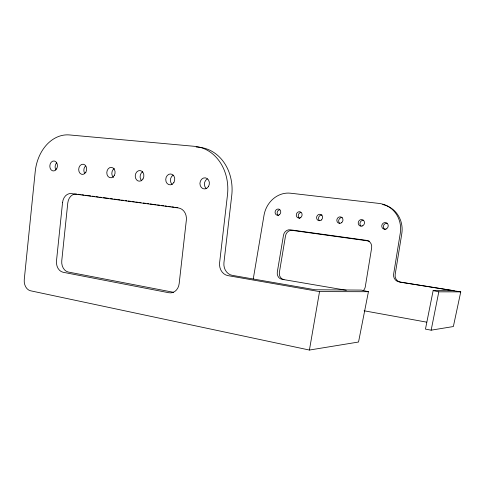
<?xml version="1.0" encoding="UTF-8"?>
<svg xmlns="http://www.w3.org/2000/svg" width="485" height="485" viewBox="0 0 485 485"><rect width="100%" height="100%" fill="white"/><g stroke="black" fill="none" stroke-linecap="round" stroke-linejoin="round"><path stroke-width="0.73" d="M253.267 278.905L264.01 215.316A25.487 22.777 -72.3 0 1 290.539 193.212L378.93 203.403A26.96 25.378 -66 0 1 400.258 233.243L393.632 274.08A6.869 6.632 -76.6 0 0 399.064 281.882L454.293 290.751L433.141 290.6L425.46 329.115L431.153 330.176L453.36 326.544L460.75 291.873L400.58 282.209A6.832 6.596 -76.6 0 1 395.178 274.449L401.768 233.855A26.808 25.256 -65.9 0 0 382.707 204.531M309.418 350.049L319.536 291.618L368.43 291.709L358.536 342.028L309.418 350.049L30.555 290.788A9.858 7.402 88.2 0 1 24.262 279.554L35.211 171.654A40.479 31.082 -85.5 0 1 69.567 134.951L194.697 146.343A44.208 37.102 -84.6 0 1 227.471 194.97L219.602 262.803A11.331 9.791 88.1 0 0 227.938 275.619L319.536 291.618M431.153 330.176L438.804 291.837L460.75 291.873M196.176 147.016L199.189 147.294A43.789 36.866 -84.6 0 1 231.745 195.473L223.937 262.658A11.222 9.724 88.1 0 0 232.212 275.347L315.074 289.763L361.301 290.091L368.43 291.709M78.018 194.249L80.274 194.552M81.771 194.752L84.02 195.055M85.524 195.255L90.774 195.958M92.277 196.164L94.526 196.461M96.03 196.661L98.279 196.965M99.777 197.165L101.28 197.371M103.529 197.668L108.785 198.377M110.283 198.577L112.532 198.88M114.036 199.08L116.285 199.383M117.788 199.584L120.037 199.887M121.541 200.087L123.79 200.384M125.288 200.59L126.791 200.79M128.289 200.99L130.544 201.293M132.041 201.493L134.297 201.796M135.794 201.996L138.043 202.3M139.547 202.5L141.044 202.7M143.299 203.003L145.548 203.306M147.052 203.506L148.549 203.706M150.053 203.906L152.302 204.209M153.8 204.409L156.055 204.712M157.552 204.912L159.808 205.216M161.305 205.416L163.554 205.719M165.058 205.919L166.555 206.119M168.059 206.325L170.308 206.622M171.811 206.828L174.06 207.125M175.564 207.331L177.813 207.629M346.308 290.272L281.918 279.293A6.408 5.765 -80.3 0 1 277.311 272.024L283.476 235.286A6.396 5.747 -74.6 0 1 290.212 229.799L366.448 240.36A6.711 6.317 -71.3 0 1 371.655 247.865L365.302 286.708A6.723 6.335 -82 0 1 363.132 290.739M364.12 310.788L426.703 322.155M173.594 292.328L68.349 272.049A10.003 7.736 89.1 0 1 61.765 260.742L67.785 202.954A10.052 7.796 -87.2 0 1 76.521 194.048M433.141 290.6L438.804 291.837M113.405 177.455A5.183 4.129 -84.6 0 1 114.363 168.544M141.747 180.82A5.293 4.298 -84.4 0 1 142.742 171.726M55.884 169.841A4.971 3.795 -85.1 0 1 56.606 162.857M206.204 188.465A5.529 4.698 -83.6 0 1 207.289 178.965M84.657 173.236A5.08 3.965 -84.9 0 1 85.408 166.106M172.151 184.427A5.402 4.48 -84 0 1 173.187 175.14M369.703 241.366A6.669 6.287 -71.2 0 0 368.121 240.918L292.225 230.387A6.36 5.723 -74.6 0 0 285.519 235.843L279.39 272.382A6.378 5.741 -80.3 0 0 283.98 279.615M339.718 223.361A3.274 3.025 -68.4 0 1 342.216 217.547M319.536 220.73A3.237 2.946 -69.9 0 1 321.991 214.988M299.912 218.492A3.195 2.874 -71 0 1 298.305 215.188A3.195 2.874 -71 0 1 300.924 212.43M361.034 226.137A3.322 3.104 -66.4 0 1 363.58 220.251M278.748 215.728A3.146 2.801 -71.9 0 1 277.19 212.472A3.146 2.801 -71.9 0 1 279.754 209.744M385.217 229.629A3.371 3.189 -63.3 0 1 387.103 223.227M62.547 202.572L56.496 260.863A10.094 7.772 89.1 0 0 63.111 272.267L168.932 292.752A10.894 9.039 87 0 0 179.159 283.676L186.349 220.129A10.943 9.124 -87.4 0 0 178.462 207.968L71.325 193.582A10.143 7.833 -87.2 0 0 62.547 202.572M85.845 172.242A5.123 3.983 -84.9 0 0 83.208 164.215A5.123 3.983 -84.9 0 0 78.994 171.478A5.123 3.983 -84.9 0 0 85.845 172.242M173.842 182.554A5.456 4.51 -84.1 0 0 170.847 173.988A5.456 4.51 -84.1 0 0 166.076 181.687A5.456 4.51 -84.1 0 0 173.842 182.554M208.417 186.61A5.584 4.729 -83.7 0 0 205.276 177.831A5.584 4.729 -83.7 0 0 200.281 185.7A5.584 4.729 -83.7 0 0 208.417 186.61M56.672 168.822A5.014 3.813 -85.1 0 0 54.144 160.971A5.014 3.813 -85.1 0 0 50.107 168.089A5.014 3.813 -85.1 0 0 56.672 168.822M142.99 178.941A5.341 4.323 -84.4 0 0 140.123 170.562A5.341 4.323 -84.4 0 0 135.551 178.11A5.341 4.323 -84.4 0 0 142.99 178.941M114.248 175.57A5.232 4.147 -84.7 0 0 111.495 167.367A5.232 4.147 -84.7 0 0 107.106 174.776A5.232 4.147 -84.7 0 0 114.248 175.57M300.858 217.371A3.213 2.886 -71 0 0 300.445 211.927A3.213 2.886 -71 0 0 296.28 215.346A3.213 2.886 -71 0 0 300.858 217.371M362.447 225.901A3.34 3.116 -66.5 0 0 363.374 220.214A3.34 3.116 -66.5 0 0 358.251 222.469A3.34 3.116 -66.5 0 0 362.447 225.901M386.121 228.981A3.389 3.201 -63.4 0 0 387.054 223.215A3.389 3.201 -63.4 0 0 381.792 225.489A3.389 3.201 -63.4 0 0 386.121 228.981M279.53 214.6A3.165 2.813 -71.9 0 0 279.148 209.235A3.165 2.813 -71.9 0 0 275.08 212.612A3.165 2.813 -71.9 0 0 279.53 214.6M321.3 220.026A3.256 2.965 -69.9 0 0 320.858 214.503A3.256 2.965 -69.9 0 0 316.596 217.965A3.256 2.965 -69.9 0 0 321.3 220.026M341.664 222.67A3.298 3.037 -68.5 0 0 341.191 217.074A3.298 3.037 -68.5 0 0 336.839 220.578A3.298 3.037 -68.5 0 0 341.664 222.67"/></g></svg>
